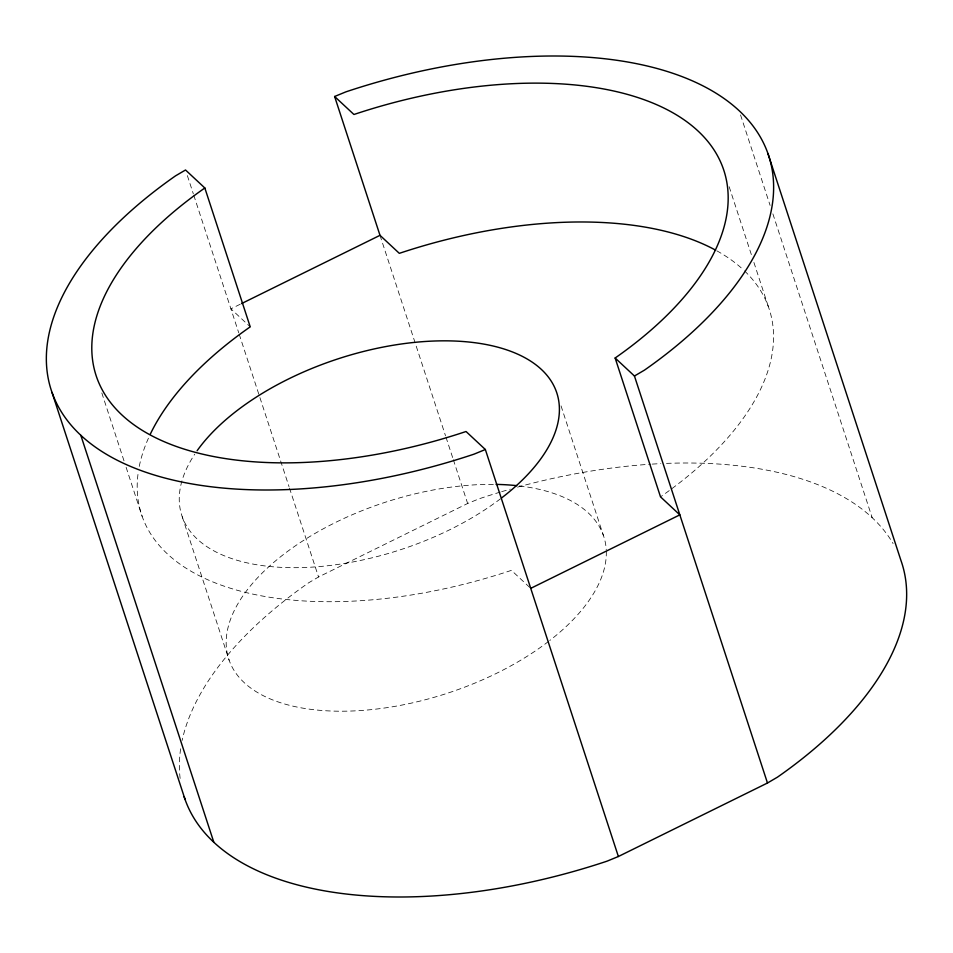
<?xml version="1.0" encoding="UTF-8"?>
<svg xmlns="http://www.w3.org/2000/svg" width="953" height="953" viewBox="0 0 953 953"><rect width="100%" height="100%" fill="white"/><g stroke="black" fill="none" stroke-linecap="round" stroke-linejoin="round"><path stroke-width="0.71" stroke-dasharray="4.76 3.57" d="M500.254 492.093A377.388 192.101 -18.1 0 0 478.954 498.848L467.649 503.482L318.552 576.982L308.558 582.855A377.388 192.101 -18.1 0 0 182.154 740.433M240.227 304.233L230.9 308.832L250.222 326.843M529.665 587.358L511.416 570.359A330.214 168.085 -18.1 0 1 138.328 471.795M740.552 114.956L770.107 205.407M772.883 213.877L872.186 517.717M729.152 186.705L751.619 255.416M753.906 262.432L768.583 307.307M561.043 405.883L603.356 535.336M379.997 235.331L445.504 435.735M445.968 437.153L452.889 458.322M453.342 459.727L467.649 503.482M187.36 175.602L193.316 193.828M193.769 195.234L238.75 332.823M239.203 334.241L289.033 486.661M289.486 488.067L318.552 576.982M182.226 516.705L229.137 660.238M101.816 392.958L124.283 461.681M126.118 467.292L142.164 516.383M180.141 778.446A377.388 192.101 -18.1 0 1 180.677 748.51M501.683 491.665A377.388 192.101 -18.1 0 1 510.32 489.151M517.539 487.126A377.388 192.101 -18.1 0 1 650.851 464.194M652.293 464.099A377.388 192.101 -18.1 0 1 660.87 463.623M666.516 463.384A377.388 192.101 -18.1 0 1 893.08 543.544M744.519 270.902A330.214 168.085 -18.1 0 1 670.459 489.711M669.232 490.616A330.214 168.085 -18.1 0 1 660.512 496.847M139.257 466.422A330.214 168.085 -18.1 0 1 148.882 437.201M716.835 250.83A330.214 168.085 -18.1 0 1 743.4 269.854M500.492 498.788A197.271 100.422 -18.1 0 1 260.753 565.379A197.271 100.422 -18.1 0 1 194.746 454.176M606.299 551.239A197.271 100.422 -18.1 0 1 549.786 640.476M548.594 641.393A197.271 100.422 -18.1 0 1 297.419 707.126A197.271 100.422 -18.1 0 1 254.201 581.497A197.271 100.422 -18.1 0 1 494.583 484.374M519.409 485.947A197.271 100.422 -18.1 0 1 606.239 549.726"/><path stroke-width="1.43" d="M334.622 96.491L353.932 114.491A330.214 168.085 -18.1 0 1 698.013 131.002A330.214 168.085 -18.1 0 1 615.138 358.006L634.448 376.018L644.442 370.145A377.388 192.101 -18.1 0 0 739.159 110.715A377.388 192.101 -18.1 0 0 345.927 91.845L334.622 96.491L379.997 235.331L399.319 253.343A330.214 168.085 -18.1 0 1 715.5 250.091M184.155 796.768A377.388 192.101 -18.1 0 0 607.073 861.155L618.378 856.509L767.475 783.009L777.469 777.148A377.388 192.101 -18.1 0 0 900.966 560.531L767.939 153.54M241.55 303.578L379.997 235.331M530.738 588.358L679.834 514.858L660.512 496.847L615.138 358.006M618.378 856.509L485.351 449.518L474.046 454.152A377.388 192.101 -18.1 0 1 80.814 435.283A377.388 192.101 -18.1 0 1 175.531 175.852L185.525 169.991L204.835 187.991L250.222 326.843A330.214 168.085 -18.1 0 0 150.193 434.377M485.351 449.518L466.041 431.506A330.214 168.085 -18.1 0 1 121.96 414.996A330.214 168.085 -18.1 0 1 204.835 187.991M634.448 376.018L767.475 783.009M80.814 435.283L213.841 842.285M52.034 392.469L185.061 799.46M197.104 450.745A197.271 100.422 -18.1 0 1 479.585 343.39A197.271 100.422 -18.1 0 1 501.683 497.871M496.096 484.398A197.271 100.422 -18.1 0 1 516.609 485.637"/></g></svg>
